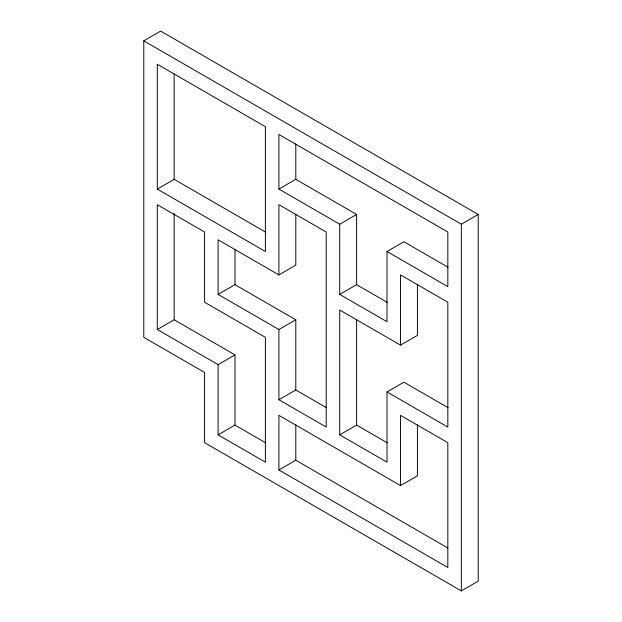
<?xml version="1.0" encoding="UTF-8"?>
<svg xmlns="http://www.w3.org/2000/svg" width="622" height="622" viewBox="0 0 622 622"><rect width="100%" height="100%" fill="white"/><g stroke="black" fill="none" stroke-linecap="round" stroke-linejoin="round"><path stroke-width="0.93" d="M143.775 40.85L143.775 337.334L204.584 372.438L204.584 442.662L461.337 590.9L478.225 581.15L478.225 214.45L160.663 31.1L143.775 40.85L461.337 224.2L461.337 590.9M157.288 189.096L265.392 251.506L265.392 126.678L157.288 64.26L157.288 189.096L174.176 179.338L265.524 232.076M278.905 189.088L339.721 224.2L339.721 294.416L387.008 321.729L387.008 251.513L447.824 286.618L447.824 232.006L278.905 134.476L278.905 189.088L295.8 179.338L356.608 214.45L356.608 284.666L387.312 302.393M157.288 329.528L218.097 364.64L218.097 434.856L265.392 462.162L265.392 337.334L204.584 302.222L204.584 232.006L157.288 204.692L157.288 329.528L174.176 319.778L234.992 354.89L234.992 425.106L265.687 442.833M295.8 214.178L295.8 265.159L278.905 274.916L218.097 239.804L218.097 294.416L234.992 284.666L295.8 319.778L295.8 389.994L326.503 407.721M339.721 224.2L356.608 214.45M387.008 251.513L403.903 241.756L448.05 267.25M218.097 364.64L234.992 354.89M218.097 294.416L278.905 329.528L295.8 319.778M339.721 294.416L356.608 284.666M461.337 224.2L478.225 214.45M218.097 434.856L234.992 425.106M278.905 329.528L278.905 399.744L295.8 389.994M448.05 407.682L403.903 382.196L387.008 391.946L387.008 462.169L339.721 434.856L339.721 310.02L400.521 345.132L417.416 335.382L417.416 284.402M417.416 424.842L417.416 475.822L400.521 485.572L278.905 415.348L278.905 469.968L295.8 460.218L447.91 548.036M339.721 434.856L356.608 425.106L356.608 319.622M387.008 391.946L447.824 427.057L447.824 302.222L400.521 274.916L400.521 345.132M356.608 425.106L387.312 442.833M278.905 399.744L326.208 427.057L326.208 232.006L278.905 204.692L278.905 274.916M278.905 469.968L447.824 567.497L447.824 442.662L400.521 415.356L400.521 485.572M295.8 143.884L295.8 179.338M295.8 424.764L295.8 460.218M234.992 249.212L234.992 284.666M174.176 73.862L174.176 179.338M174.176 213.33L174.176 319.778"/></g></svg>
